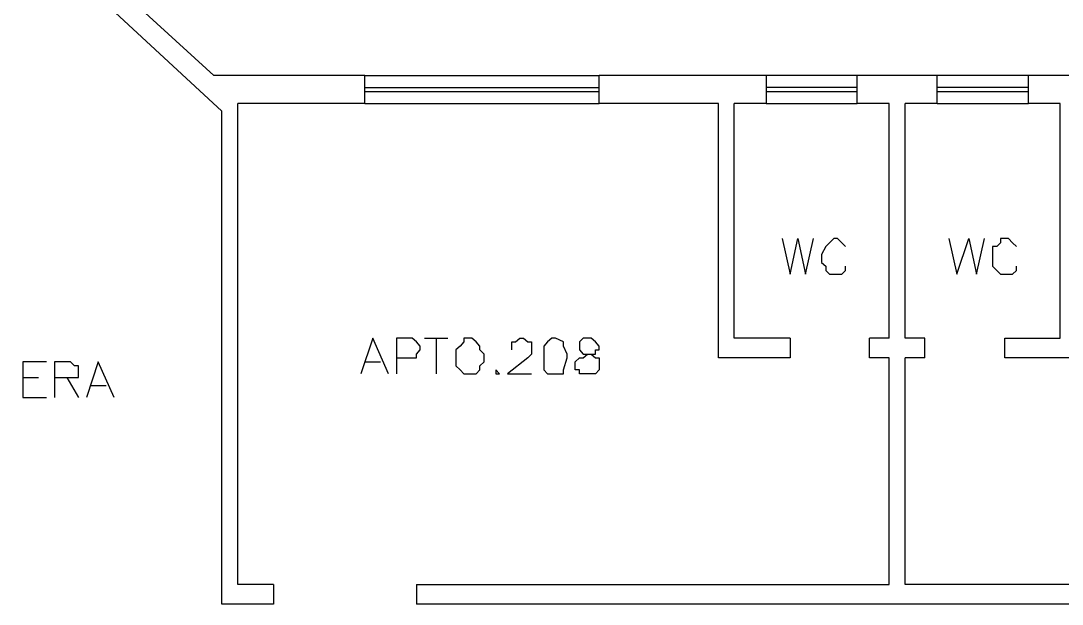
# Model space of a CAD drawing. Header units: millimetres. Extents: x -369 to -70, y -1414 to -1185.
# Drawn here: x -223.84 to -214.97, y -1321.96 to -1317 of the extents above; entities that cross this region are included whole.
import ezdxf

# ---------------------------------------------------------------- set-up
doc = ezdxf.new("R2010")
doc.units = ezdxf.units.MM
doc.header["$MEASUREMENT"] = 0
for name, color, linetype in [('10', 10, 'Continuous'), ('50', 50, 'Continuous'), ('8', 8, 'Continuous')]:
    doc.layers.add(name, color=color, linetype=linetype)

msp = doc.modelspace()

# ---------------------------------------------------------------- linework, layer by layer
at = {"layer": '10'}
for points in [[(-222.126, -1317.7669), (-226.2542, -1313.9464)], [(-222.1939, -1317.4632), (-226.0504, -1313.9424)], [(-220.9071, -1317.4632), (-222.1939, -1317.4632)], [(-220.9071, -1317.699), (-220.9071, -1317.4632)], [(-217.4902, -1317.4632), (-218.9129, -1317.4632)], [(-217.8978, -1317.699), (-218.9129, -1317.699), (-218.9129, -1317.699), (-218.9129, -1317.4632)], [(-217.4902, -1317.4632), (-217.4902, -1317.699), (-217.4902, -1317.699), (-217.7619, -1317.699)], [(-216.0355, -1317.4632), (-216.7149, -1317.4632)], [(-216.0355, -1317.4632), (-216.7149, -1317.4632)], [(-216.7149, -1317.699), (-216.7149, -1317.4632)], [(-216.0355, -1317.699), (-216.0355, -1317.4632)], [(-209.5414, -1317.4632), (-215.2562, -1317.4632)], [(-214.9885, -1317.699), (-215.2562, -1317.699), (-215.2562, -1317.699), (-215.2562, -1317.4632)], [(-220.9071, -1317.699), (-221.9901, -1317.699)], [(-221.9901, -1321.7953), (-221.9901, -1317.699)], [(-217.8978, -1319.865), (-217.8978, -1317.699)], [(-217.2864, -1319.6972), (-217.7619, -1319.6972), (-217.7619, -1319.6972), (-217.7619, -1317.699)], [(-216.4431, -1317.699), (-216.7149, -1317.699)], [(-216.4431, -1319.6972), (-216.4431, -1317.699)], [(-216.3073, -1319.6972), (-216.3073, -1317.699)], [(-216.0355, -1317.699), (-216.3073, -1317.699)], [(-214.9885, -1319.6972), (-214.9885, -1317.699)], [(-222.126, -1321.9631), (-222.126, -1317.7669)], [(-217.2864, -1319.6972), (-217.2864, -1319.865), (-217.2864, -1319.865), (-217.8978, -1319.865)], [(-216.611, -1319.865), (-216.611, -1319.6972)], [(-216.4431, -1319.6972), (-216.611, -1319.6972)], [(-216.1394, -1319.6972), (-216.3073, -1319.6972)], [(-216.1394, -1319.865), (-216.1394, -1319.6972)], [(-214.8526, -1319.865), (-215.46, -1319.865), (-215.46, -1319.865), (-215.46, -1319.6972), (-215.46, -1319.6972), (-214.9885, -1319.6972)], [(-220.4675, -1321.7953), (-216.4431, -1321.7953), (-216.4431, -1321.7953), (-216.4431, -1319.865)], [(-216.4431, -1319.865), (-216.611, -1319.865)], [(-216.3073, -1321.7953), (-216.3073, -1319.865)], [(-216.1394, -1319.865), (-216.3073, -1319.865)], [(-221.6864, -1321.7953), (-221.6864, -1321.9631), (-221.6864, -1321.9631), (-222.126, -1321.9631)], [(-221.6864, -1321.7953), (-221.9901, -1321.7953)], [(-220.4675, -1321.7953), (-220.4675, -1321.9631)], [(-210.7563, -1321.7953), (-216.3073, -1321.7953)], [(-207.7111, -1321.9631), (-220.4675, -1321.9631)]]:
    msp.add_lwpolyline(points, dxfattribs=at)
at = {"layer": '50'}
for points in [[(-217.3543, -1318.85), (-217.2864, -1319.1537), (-217.2864, -1319.1537), (-217.2224, -1318.85), (-217.2224, -1318.85), (-217.1545, -1319.1537), (-217.1545, -1319.1537), (-217.0865, -1318.85)], [(-216.8148, -1318.9179), (-216.8148, -1318.9179), (-216.8468, -1318.8859), (-216.8827, -1318.85), (-216.9147, -1318.85), (-216.9507, -1318.8859), (-216.9826, -1318.9179), (-217.0186, -1318.9858), (-217.0186, -1319.0538), (-216.9826, -1319.0857), (-216.9826, -1319.1217), (-216.9507, -1319.1537), (-216.9147, -1319.1537), (-216.8827, -1319.1537), (-216.8468, -1319.1537), (-216.8148, -1319.1217), (-216.8148, -1319.0857)], [(-215.9356, -1318.85), (-215.8677, -1319.1537), (-215.8677, -1319.1537), (-215.7638, -1318.85), (-215.7638, -1318.85), (-215.6998, -1319.1537), (-215.6998, -1319.1537), (-215.6319, -1318.85)], [(-215.3601, -1318.9179), (-215.3601, -1318.9179), (-215.3921, -1318.8859), (-215.4281, -1318.85), (-215.496, -1318.85), (-215.496, -1318.8859), (-215.528, -1318.9179), (-215.5639, -1318.9179), (-215.5639, -1318.9858), (-215.5639, -1319.0538), (-215.5639, -1319.0857), (-215.528, -1319.1217), (-215.496, -1319.1537), (-215.4281, -1319.1537), (-215.3921, -1319.1537), (-215.3601, -1319.1217), (-215.3601, -1319.0857)], [(-220.7073, -1320.0009), (-220.8391, -1319.6972), (-220.8391, -1319.6972), (-220.943, -1320.0009)], [(-220.6393, -1319.865), (-220.5034, -1319.865), (-220.4675, -1319.865), (-220.4675, -1319.8331), (-220.4355, -1319.7971), (-220.4355, -1319.7651), (-220.4675, -1319.7292), (-220.5034, -1319.6972), (-220.6393, -1319.6972), (-220.6393, -1319.6972), (-220.6393, -1320.0009)], [(-220.3995, -1319.6972), (-220.1997, -1319.6972)], [(-220.2996, -1319.6972), (-220.2996, -1320.0009)], [(-220.0638, -1319.6972), (-220.0638, -1319.7292), (-220.0958, -1319.7651), (-220.1318, -1319.7971), (-220.1318, -1319.8331), (-220.1318, -1319.901), (-220.1318, -1319.933), (-220.0958, -1319.9689), (-220.0638, -1320.0009), (-219.9959, -1320.0009), (-219.9599, -1320.0009), (-219.928, -1319.9689), (-219.928, -1319.933), (-219.892, -1319.901), (-219.892, -1319.8331), (-219.928, -1319.7971), (-219.928, -1319.7651), (-219.9599, -1319.7292), (-219.9959, -1319.6972), (-220.0638, -1319.6972)], [(-219.6562, -1319.7971), (-219.6562, -1319.7651), (-219.6562, -1319.7292), (-219.6242, -1319.7292), (-219.5883, -1319.6972), (-219.5563, -1319.6972), (-219.5203, -1319.7292), (-219.4884, -1319.7292), (-219.4884, -1319.7651), (-219.4884, -1319.7971), (-219.4884, -1319.8331), (-219.5203, -1319.865), (-219.6922, -1320.0009), (-219.4884, -1320.0009)], [(-219.3165, -1319.6972), (-219.3525, -1319.7292), (-219.3845, -1319.7651), (-219.3845, -1319.8331), (-219.3845, -1319.865), (-219.3845, -1319.9689), (-219.3525, -1320.0009), (-219.3165, -1320.0009), (-219.2846, -1320.0009), (-219.2166, -1320.0009), (-219.2166, -1319.9689), (-219.1846, -1319.865), (-219.1846, -1319.8331), (-219.2166, -1319.7651), (-219.2166, -1319.7292), (-219.2846, -1319.6972), (-219.3165, -1319.6972)], [(-219.0488, -1319.6972), (-219.0807, -1319.7292), (-219.0807, -1319.7651), (-219.0807, -1319.7971), (-219.0488, -1319.8331), (-218.9808, -1319.8331), (-218.9449, -1319.865), (-218.9129, -1319.865), (-218.9129, -1319.901), (-218.9129, -1319.9689), (-218.9449, -1320.0009), (-218.9808, -1320.0009), (-219.0488, -1320.0009), (-219.0807, -1320.0009), (-219.0807, -1319.9689), (-219.1167, -1319.9689), (-219.1167, -1319.901), (-219.0807, -1319.865), (-219.0488, -1319.865), (-219.0128, -1319.8331), (-218.9449, -1319.8331), (-218.9449, -1319.7971), (-218.9129, -1319.7971), (-218.9129, -1319.7651), (-218.9449, -1319.7292), (-218.9808, -1319.6972), (-219.0488, -1319.6972)], [(-223.6166, -1319.901), (-223.8204, -1319.901), (-223.8204, -1319.901), (-223.8204, -1320.2047)], [(-223.5487, -1320.0329), (-223.4128, -1320.0329), (-223.3808, -1320.0329), (-223.3449, -1320.0329), (-223.3449, -1320.0009), (-223.3449, -1319.9689), (-223.3449, -1319.933), (-223.3808, -1319.933), (-223.4128, -1319.901), (-223.5487, -1319.901), (-223.5487, -1319.901), (-223.5487, -1320.2047)], [(-223.0411, -1320.2047), (-223.177, -1319.901), (-223.177, -1319.901), (-223.2769, -1320.2047)], [(-220.9071, -1319.901), (-220.7752, -1319.901)], [(-223.8204, -1320.0329), (-223.6846, -1320.0329)], [(-223.4448, -1320.0329), (-223.3449, -1320.2047)], [(-219.7921, -1319.9689), (-219.7921, -1320.0009), (-219.7601, -1320.0009), (-219.7921, -1319.9689)], [(-223.245, -1320.1008), (-223.1091, -1320.1008)], [(-223.8204, -1320.2047), (-223.6166, -1320.2047)]]:
    msp.add_lwpolyline(points, dxfattribs=at)
at = {"layer": '8'}
for points in [[(-220.9071, -1317.4632), (-218.9129, -1317.4632)], [(-216.7149, -1317.4632), (-217.4902, -1317.4632)], [(-215.2562, -1317.4632), (-216.0355, -1317.4632)], [(-220.9071, -1317.5631), (-218.9129, -1317.5631)], [(-216.7149, -1317.5631), (-217.4902, -1317.5631)], [(-215.2562, -1317.5631), (-216.0355, -1317.5631)], [(-220.9071, -1317.5991), (-218.9129, -1317.5991)], [(-217.4902, -1317.5991), (-216.7149, -1317.5991)], [(-216.0355, -1317.5991), (-215.2562, -1317.5991)], [(-220.9071, -1317.699), (-218.9129, -1317.699)], [(-217.4902, -1317.699), (-216.7149, -1317.699)], [(-216.0355, -1317.699), (-215.2562, -1317.699)]]:
    msp.add_lwpolyline(points, dxfattribs=at)

doc.saveas('drawing.dxf')
